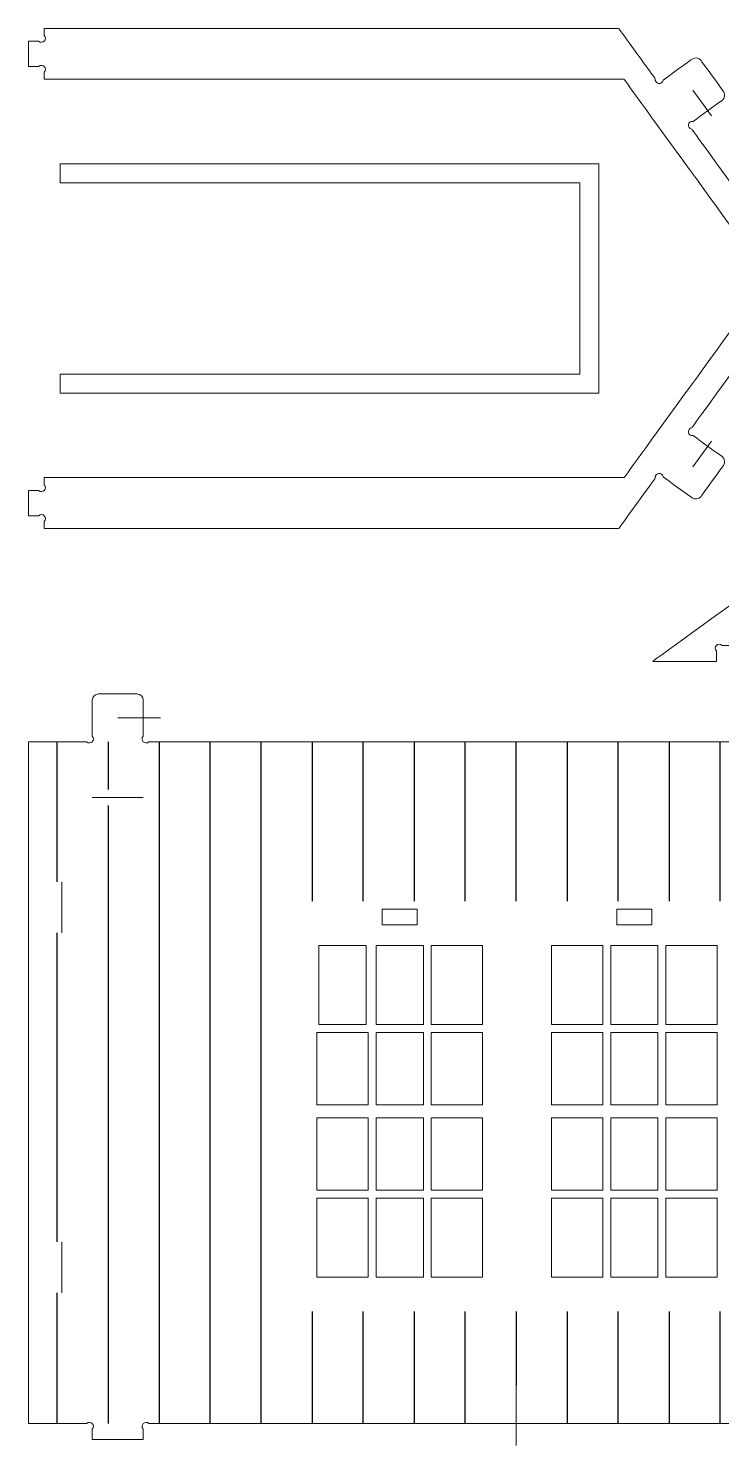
# Model space of a CAD drawing. Header units: millimetres. Extents: x -199 to 215, y -104 to 98.
# Drawn here: x -198.6 to -100.8, y -102.6 to 97.5 of the extents above; entities that cross this region are included whole.
import ezdxf

# ---------------------------------------------------------------- set-up
doc = ezdxf.new("R2010")
doc.units = ezdxf.units.MM
doc.header["$MEASUREMENT"] = 0
doc.layers.add('Capa 1', color=7, linetype='Continuous')

msp = doc.modelspace()

# ---------------------------------------------------------------- linework, layer by layer
at = {"layer": 'Capa 1', "color": 93, "lineweight": 18}
for points, knots in [([(-103.6668, 93.0005), (-103.9584, 93.4031), (-104.5213, 93.4927), (-104.9237, 93.2007), (-104.9237, 93.2007), (-104.9237, 93.2007), (-109.0136, 90.2342), (-109.0136, 90.2342), (-109.0136, 90.2342), (-109.1319, 89.4919), (-110.2454, 89.6691), (-110.1274, 90.4114), (-110.1274, 90.4114), (-110.1274, 90.4114), (-115.2985, 97.5412), (-115.2985, 97.5412), (-115.2985, 97.5412), (-115.2985, 97.5412), (-196.3708, 97.5413), (-196.3708, 97.5413), (-196.3708, 97.5413), (-196.3708, 97.5413), (-196.3708, 96.5388), (-196.3708, 96.5388), (-196.3708, 96.5388), (-195.8393, 96.007), (-196.6365, 95.2097), (-197.168, 95.7414), (-197.168, 95.7414), (-197.168, 95.7414), (-198.6208, 95.7414), (-198.6208, 95.7414), (-198.6208, 95.7414), (-198.6208, 95.7414), (-198.6208, 92.1414), (-198.6208, 92.1414), (-198.6208, 92.1414), (-198.6208, 92.1414), (-197.1681, 92.1414), (-197.1681, 92.1414), (-197.1681, 92.1414), (-196.6366, 92.6729), (-195.8394, 91.8755), (-196.3709, 91.344), (-196.3709, 91.344), (-196.3709, 91.344), (-196.3709, 90.3415), (-196.3709, 90.3415), (-196.3709, 90.3415), (-196.3709, 90.3415), (-114.5237, 90.3415), (-114.5237, 90.3415), (-114.5237, 90.3415), (-114.5237, 90.3415), (-94.1244, 62.2166), (-94.1244, 62.2166), (-94.1244, 62.2166), (-94.1244, 62.2166), (-114.5237, 34.0914), (-114.5237, 34.0914), (-114.5237, 34.0914), (-114.5237, 34.0914), (-196.3708, 34.0914), (-196.3708, 34.0914), (-196.3708, 34.0914), (-196.3708, 34.0914), (-196.3708, 33.0889), (-196.3708, 33.0889), (-196.3708, 33.0889), (-195.8393, 32.5569), (-196.6365, 31.7598), (-197.168, 32.2913), (-197.168, 32.2913), (-197.168, 32.2913), (-198.6208, 32.2913), (-198.6208, 32.2913), (-198.6208, 32.2913), (-198.6208, 32.2913), (-198.6208, 28.6915), (-198.6208, 28.6915), (-198.6208, 28.6915), (-198.6208, 28.6915), (-197.1681, 28.6915), (-197.1681, 28.6915), (-197.1681, 28.6915), (-196.6366, 29.2227), (-195.8394, 28.4256), (-196.3709, 27.8939), (-196.3709, 27.8939), (-196.3709, 27.8939), (-196.3709, 26.8914), (-196.3709, 26.8914), (-196.3709, 26.8914), (-196.3709, 26.8914), (-115.2985, 26.8914), (-115.2985, 26.8914), (-115.2985, 26.8914), (-115.2985, 26.8914), (-110.1274, 34.0209), (-110.1274, 34.0209), (-110.1274, 34.0209), (-110.2455, 34.7637), (-109.132, 34.9408), (-109.0136, 34.1987), (-109.0136, 34.1987), (-109.0136, 34.1987), (-104.9237, 31.232), (-104.9237, 31.232), (-104.9237, 31.232), (-104.5213, 30.9403), (-103.9584, 31.0297), (-103.6668, 31.432), (-103.6668, 31.432), (-103.6668, 31.432), (-100.4963, 35.8033), (-100.4963, 35.8033), (-100.4963, 35.8033), (-100.2043, 36.2059), (-100.2937, 36.7684), (-100.6964, 37.0603), (-100.6964, 37.0603), (-102.0597, 38.0491), (-103.4231, 39.038), (-104.7865, 40.0268), (-104.7865, 40.0268), (-105.5286, 39.9087), (-105.7062, 41.0221), (-104.9637, 41.1404), (-104.9637, 41.1404), (-104.9637, 41.1404), (-89.677, 62.2166), (-89.677, 62.2166), (-89.677, 62.2166), (-89.677, 62.2166), (-104.9637, 83.2923), (-104.9637, 83.2923), (-104.9637, 83.2923), (-105.7062, 83.4106), (-105.5285, 84.524), (-104.7865, 84.4057), (-104.7865, 84.4057), (-103.4232, 85.3946), (-102.0598, 86.3835), (-100.6964, 87.3724), (-100.6964, 87.3724), (-100.2937, 87.6641), (-100.2043, 88.2271), (-100.4963, 88.6294), (-100.4963, 88.6294), (-100.4963, 88.6294), (-103.6668, 93.0005), (-103.6668, 93.0005)], [0, 0, 0, 0, 0.02564103, 0.02564103, 0.02564103, 0.02564104, 0.05128205, 0.05128205, 0.05128205, 0.05128206, 0.07692308, 0.07692308, 0.07692308, 0.07692309, 0.1025641, 0.1025641, 0.1025641, 0.10256411, 0.12820513, 0.12820513, 0.12820513, 0.12820514, 0.15384615, 0.15384615, 0.15384615, 0.15384616, 0.17948718, 0.17948718, 0.17948718, 0.17948719, 0.20512821, 0.20512821, 0.20512821, 0.20512822, 0.23076923, 0.23076923, 0.23076923, 0.23076924, 0.25641026, 0.25641026, 0.25641026, 0.25641027, 0.28205128, 0.28205128, 0.28205128, 0.28205129, 0.30769231, 0.30769231, 0.30769231, 0.30769232, 0.33333333, 0.33333333, 0.33333333, 0.33333334, 0.35897436, 0.35897436, 0.35897436, 0.35897437, 0.38461538, 0.38461538, 0.38461538, 0.38461539, 0.41025641, 0.41025641, 0.41025641, 0.41025642, 0.43589744, 0.43589744, 0.43589744, 0.43589745, 0.46153846, 0.46153846, 0.46153846, 0.46153847, 0.48717949, 0.48717949, 0.48717949, 0.4871795, 0.51282051, 0.51282051, 0.51282051, 0.51282052, 0.53846154, 0.53846154, 0.53846154, 0.53846155, 0.56410256, 0.56410256, 0.56410256, 0.56410257, 0.58974359, 0.58974359, 0.58974359, 0.5897436, 0.61538462, 0.61538462, 0.61538462, 0.61538463, 0.64102564, 0.64102564, 0.64102564, 0.64102565, 0.66666667, 0.66666667, 0.66666667, 0.66666668, 0.69230769, 0.69230769, 0.69230769, 0.6923077, 0.71794872, 0.71794872, 0.71794872, 0.71794873, 0.74358974, 0.74358974, 0.74358974, 0.74358975, 0.76923077, 0.76923077, 0.76923077, 0.76923078, 0.79487179, 0.79487179, 0.79487179, 0.7948718, 0.82051282, 0.82051282, 0.82051282, 0.82051283, 0.84615385, 0.84615385, 0.84615385, 0.84615386, 0.87179487, 0.87179487, 0.87179487, 0.87179488, 0.8974359, 0.8974359, 0.8974359, 0.89743591, 0.92307692, 0.92307692, 0.92307692, 0.92307693, 0.94871795, 0.94871795, 0.94871795, 0.94871796, 1, 1, 1, 1]), ([(-194.1208, 48.7164), (-194.1208, 48.7164), (-120.7708, 48.7164), (-120.7708, 48.7164), (-120.7708, 48.7164), (-120.7708, 48.7164), (-120.7708, 75.7163), (-120.7708, 75.7163), (-120.7708, 75.7163), (-120.7708, 75.7163), (-194.1208, 75.7163), (-194.1208, 75.7163), (-194.1208, 75.7163), (-194.1208, 75.7163), (-194.1208, 78.4164), (-194.1208, 78.4164), (-194.1208, 78.4164), (-194.1208, 78.4164), (-118.0708, 78.4164), (-118.0708, 78.4164), (-118.0708, 78.4164), (-118.0708, 78.4164), (-118.0708, 46.0163), (-118.0708, 46.0163), (-118.0708, 46.0163), (-118.0708, 46.0163), (-194.1208, 46.0163), (-194.1208, 46.0163), (-194.1208, 46.0163), (-194.1208, 46.0163), (-194.1208, 48.7164), (-194.1208, 48.7164)], [0, 0, 0, 0, 0.11111111, 0.11111111, 0.11111111, 0.11111112, 0.22222222, 0.22222222, 0.22222222, 0.22222223, 0.33333333, 0.33333333, 0.33333333, 0.33333334, 0.44444444, 0.44444444, 0.44444444, 0.44444445, 0.55555556, 0.55555556, 0.55555556, 0.55555557, 0.66666667, 0.66666667, 0.66666667, 0.66666668, 0.77777778, 0.77777778, 0.77777778, 0.77777779, 1, 1, 1, 1]), ([(57.2742, 24.702), (57.6768, 24.41), (57.7664, 23.8474), (57.4747, 23.445), (57.4747, 23.445), (57.4747, 23.445), (54.508, 19.3548), (54.508, 19.3548), (54.508, 19.3548), (53.7654, 19.2367), (53.9429, 18.1232), (54.685, 18.2413), (54.685, 18.2413), (54.685, 18.2413), (68.6108, 8.141), (68.6108, 8.141), (68.6108, 8.141), (68.6108, 8.141), (57.3605, 8.141), (57.3605, 8.141), (57.3605, 8.141), (57.3605, 8.141), (57.3605, 9.5939), (57.3605, 9.5939), (57.3605, 9.5939), (57.8923, 10.1254), (57.0949, 10.9225), (56.5634, 10.3911), (56.5634, 10.3911), (56.5634, 10.3911), (50.958, 10.3911), (50.958, 10.3911), (50.958, 10.3911), (50.4262, 10.9225), (49.6291, 10.1254), (50.1606, 9.5939), (50.1606, 9.5939), (50.1606, 9.5939), (50.1606, 8.141), (50.1606, 8.141), (50.1606, 8.141), (50.1606, 8.141), (-94.2894, 8.141), (-94.2894, 8.141), (-94.2894, 8.141), (-94.2894, 8.141), (-94.2894, 9.5939), (-94.2894, 9.5939), (-94.2894, 9.5939), (-93.7579, 10.1254), (-94.555, 10.9225), (-95.0868, 10.3911), (-95.0868, 10.3911), (-95.0868, 10.3911), (-100.6921, 10.3911), (-100.6921, 10.3911), (-100.6921, 10.3911), (-101.2239, 10.9225), (-102.021, 10.1254), (-101.4892, 9.5939), (-101.4892, 9.5939), (-101.4892, 9.5939), (-101.4892, 8.141), (-101.4892, 8.141), (-101.4892, 8.141), (-101.4892, 8.141), (-110.4895, 8.141), (-110.4895, 8.141), (-110.4895, 8.141), (-110.4895, 8.141), (-96.564, 18.2413), (-96.564, 18.2413), (-96.564, 18.2413), (-95.8214, 18.1232), (-95.6444, 19.2367), (-96.3868, 19.3548), (-96.3868, 19.3548), (-96.3868, 19.3548), (-99.3533, 23.445), (-99.3533, 23.445), (-99.3533, 23.445), (-99.6453, 23.8474), (-99.5556, 24.4101), (-99.1533, 24.702), (-99.1533, 24.702), (-99.1533, 24.702), (-94.782, 27.8725), (-94.782, 27.8725), (-94.782, 27.8725), (-94.3794, 28.1643), (-93.8167, 28.0747), (-93.525, 27.6724), (-93.525, 27.6724), (-92.5362, 26.309), (-91.5473, 24.9456), (-90.5585, 23.5822), (-90.5585, 23.5822), (-90.6766, 22.8399), (-89.563, 22.6626), (-89.4449, 23.405), (-89.4449, 23.405), (-89.4449, 23.405), (-43.1092, 57.0122), (-43.1092, 57.0122), (-43.1092, 57.0122), (-42.3669, 56.8941), (-42.1896, 58.0077), (-42.932, 58.1258), (-42.932, 58.1258), (-42.932, 58.1258), (-45.8987, 62.216), (-45.8987, 62.216), (-45.8987, 62.216), (-46.1904, 62.6183), (-46.1005, 63.1812), (-45.6985, 63.473), (-45.6985, 63.473), (-45.6985, 63.473), (-41.3272, 66.6433), (-41.3272, 66.6433), (-41.3272, 66.6433), (-40.9249, 66.9353), (-40.3619, 66.8456), (-40.0702, 66.4433), (-40.0702, 66.4433), (-39.0814, 65.0799), (-38.0925, 63.7165), (-37.1037, 62.3531), (-37.1037, 62.3531), (-37.2218, 61.6108), (-36.1082, 61.4335), (-35.9903, 62.1759), (-35.9903, 62.1759), (-35.9903, 62.1759), (-20.9398, 73.092), (-20.9398, 73.092), (-20.9398, 73.092), (-20.9398, 73.092), (-5.889, 62.1759), (-5.889, 62.1759), (-5.889, 62.1759), (-5.7707, 61.4336), (-4.6573, 61.6108), (-4.7754, 62.3531), (-4.7754, 62.3531), (-3.7865, 63.7165), (-2.7976, 65.0799), (-1.8087, 66.4433), (-1.8087, 66.4433), (-1.517, 66.8456), (-0.9545, 66.9353), (-0.5519, 66.6433), (-0.5519, 66.6433), (-0.5519, 66.6433), (3.8194, 63.473), (3.8194, 63.473), (3.8194, 63.473), (4.2217, 63.1812), (4.3111, 62.6183), (4.0194, 62.216), (4.0194, 62.216), (4.0194, 62.216), (1.0527, 58.1258), (1.0527, 58.1258), (1.0527, 58.1258), (0.3106, 58.0077), (0.4876, 56.8941), (1.2305, 57.0122), (1.2305, 57.0122), (1.2305, 57.0122), (47.5659, 23.405), (47.5659, 23.405), (47.5659, 23.405), (47.684, 22.6627), (48.7976, 22.8399), (48.6793, 23.5822), (48.6793, 23.5822), (49.6682, 24.9456), (50.6571, 26.309), (51.646, 27.6724), (51.646, 27.6724), (51.9377, 28.0747), (52.5007, 28.1644), (52.903, 27.8725), (52.903, 27.8725), (52.903, 27.8725), (57.2742, 24.702), (57.2742, 24.702)], [0, 0, 0, 0, 0.02083333, 0.02083333, 0.02083333, 0.02083334, 0.04166667, 0.04166667, 0.04166667, 0.04166668, 0.0625, 0.0625, 0.0625, 0.06250001, 0.08333333, 0.08333333, 0.08333333, 0.08333334, 0.10416667, 0.10416667, 0.10416667, 0.10416668, 0.125, 0.125, 0.125, 0.12500001, 0.14583333, 0.14583333, 0.14583333, 0.14583334, 0.16666667, 0.16666667, 0.16666667, 0.16666668, 0.1875, 0.1875, 0.1875, 0.18750001, 0.20833333, 0.20833333, 0.20833333, 0.20833334, 0.22916667, 0.22916667, 0.22916667, 0.22916668, 0.25, 0.25, 0.25, 0.25000001, 0.27083333, 0.27083333, 0.27083333, 0.27083334, 0.29166667, 0.29166667, 0.29166667, 0.29166668, 0.3125, 0.3125, 0.3125, 0.31250001, 0.33333333, 0.33333333, 0.33333333, 0.33333334, 0.35416667, 0.35416667, 0.35416667, 0.35416668, 0.375, 0.375, 0.375, 0.37500001, 0.39583333, 0.39583333, 0.39583333, 0.39583334, 0.41666667, 0.41666667, 0.41666667, 0.41666668, 0.4375, 0.4375, 0.4375, 0.43750001, 0.45833333, 0.45833333, 0.45833333, 0.45833334, 0.47916667, 0.47916667, 0.47916667, 0.47916668, 0.5, 0.5, 0.5, 0.50000001, 0.52083333, 0.52083333, 0.52083333, 0.52083334, 0.54166667, 0.54166667, 0.54166667, 0.54166668, 0.5625, 0.5625, 0.5625, 0.56250001, 0.58333333, 0.58333333, 0.58333333, 0.58333334, 0.60416667, 0.60416667, 0.60416667, 0.60416668, 0.625, 0.625, 0.625, 0.62500001, 0.64583333, 0.64583333, 0.64583333, 0.64583334, 0.66666667, 0.66666667, 0.66666667, 0.66666668, 0.6875, 0.6875, 0.6875, 0.68750001, 0.70833333, 0.70833333, 0.70833333, 0.70833334, 0.72916667, 0.72916667, 0.72916667, 0.72916668, 0.75, 0.75, 0.75, 0.75000001, 0.77083333, 0.77083333, 0.77083333, 0.77083334, 0.79166667, 0.79166667, 0.79166667, 0.79166668, 0.8125, 0.8125, 0.8125, 0.81250001, 0.83333333, 0.83333333, 0.83333333, 0.83333334, 0.85416667, 0.85416667, 0.85416667, 0.85416668, 0.875, 0.875, 0.875, 0.87500001, 0.89583333, 0.89583333, 0.89583333, 0.89583334, 0.91666667, 0.91666667, 0.91666667, 0.91666668, 0.9375, 0.9375, 0.9375, 0.93750001, 0.95833333, 0.95833333, 0.95833333, 0.95833334, 1, 1, 1, 1]), ([(-77.8962, -99.5076), (-78.7467, -99.5076), (-147.0332, -99.5076), (-181.6018, -99.5076), (-181.6018, -99.5076), (-182.1336, -98.976), (-182.9307, -99.7733), (-182.3992, -100.3048), (-182.3992, -100.3048), (-182.3992, -100.3048), (-182.3992, -101.7575), (-182.3992, -101.7575), (-182.3992, -101.7575), (-182.3992, -101.7575), (-189.5992, -101.7576), (-189.5992, -101.7576), (-189.5992, -101.7576), (-189.5992, -101.7576), (-189.5992, -100.3049), (-189.5992, -100.3049), (-189.5992, -100.3049), (-189.0674, -99.7734), (-189.8648, -98.976), (-190.3966, -99.5077), (-190.3966, -99.5077), (-190.3966, -99.5077), (-198.5989, -99.5076), (-198.5989, -99.5076), (-198.5989, -99.5076), (-198.5989, -99.5076), (-198.5989, -3.2076), (-198.5989, -3.2076), (-198.5989, -3.2076), (-198.5989, -3.2076), (-190.3965, -3.2076), (-190.3965, -3.2076), (-190.3965, -3.2076), (-189.8647, -3.7391), (-189.0674, -2.9417), (-189.5991, -2.4102), (-189.5991, -2.4102), (-189.5991, -2.4102), (-189.5991, 2.6425), (-189.5991, 2.6425), (-189.5991, 2.6425), (-189.5991, 3.1396), (-189.196, 3.5427), (-188.6989, 3.5427), (-188.6989, 3.5427), (-188.6989, 3.5427), (-183.299, 3.5426), (-183.299, 3.5426), (-183.299, 3.5426), (-182.8021, 3.5426), (-182.399, 3.1395), (-182.399, 2.6424), (-182.399, 2.6424), (-182.399, 0.9582), (-182.399, -0.726), (-182.399, -2.4103), (-182.399, -2.4103), (-182.9305, -2.9418), (-182.1334, -3.7392), (-181.6016, -3.2077), (-181.6016, -3.2077), (-181.6016, -3.2077), (-77.8962, -3.2076), (-77.8962, -3.2076), (-77.8962, -3.2076), (-77.3647, -3.7391), (-76.5676, -2.9417), (-77.0991, -2.4102), (-77.0991, -2.4102), (-77.0991, -2.4102), (-77.0991, 2.6425), (-77.0991, 2.6425), (-77.0991, 2.6425), (-77.0991, 3.1396), (-76.696, 3.5427), (-76.1991, 3.5427), (-76.1991, 3.5427), (-76.1991, 3.5427), (-70.7989, 3.5426), (-70.7989, 3.5426), (-70.7989, 3.5426), (-70.302, 3.5426), (-69.8989, 3.1395), (-69.8989, 2.6424), (-69.8989, 2.6424), (-69.8989, 0.9582), (-69.8989, -0.726), (-69.8989, -2.4103), (-69.8989, -2.4103), (-70.4307, -2.9418), (-69.6333, -3.7392), (-69.1015, -3.2077), (-69.1015, -3.2077), (-69.1015, -3.2077), (-60.899, -3.2076), (-60.899, -3.2076), (-60.899, -3.2076), (-60.899, -3.2076), (-60.899, -80.9675), (-60.899, -80.9675), (-60.899, -80.9675), (-60.899, -80.9675), (-16.349, -80.9675), (-16.349, -80.9675), (-16.349, -80.9675), (-16.349, -80.9675), (-16.349, -3.2076), (-16.349, -3.2076), (-16.349, -3.2076), (-16.349, -3.2076), (-16.0213, -3.2076), (-16.0213, -3.2076), (-16.0213, -3.2076), (-15.4895, -3.7391), (-14.6924, -2.9417), (-15.2239, -2.4102), (-15.2239, -2.4102), (-15.2239, -2.4102), (-15.2239, 2.6425), (-15.2239, 2.6425), (-15.2239, 2.6425), (-15.2239, 3.1396), (-14.8208, 3.5427), (-14.3239, 3.5427), (-14.3239, 3.5427), (-14.3239, 3.5427), (-8.9241, 3.5426), (-8.9241, 3.5426), (-8.9241, 3.5426), (-8.427, 3.5426), (-8.0239, 3.1395), (-8.0239, 2.6424), (-8.0239, 2.6424), (-8.0239, 0.9582), (-8.0239, -0.726), (-8.0239, -2.4103), (-8.0239, -2.4103), (-8.5557, -2.9418), (-7.7583, -3.7392), (-7.2268, -3.2077), (-7.2268, -3.2077), (-7.2268, -3.2077), (-6.8989, -3.2076), (-6.8989, -3.2076), (-6.8989, -3.2076), (-6.8989, -3.2076), (-6.8989, -84.3513), (-6.8989, -84.3513), (-6.8989, -84.3513), (-6.8989, -84.3513), (-29.619, -89.7079), (-29.619, -89.7079), (-29.619, -89.7079), (-30.2585, -89.3126), (-30.8515, -90.2714), (-30.212, -90.6669), (-30.212, -90.6669), (-30.212, -90.6669), (-29.0526, -95.5848), (-29.0526, -95.5848), (-29.0526, -95.5848), (-28.9386, -96.0686), (-29.2381, -96.5532), (-29.7221, -96.6673), (-29.7221, -96.6673), (-29.7221, -96.6673), (-34.9779, -97.9065), (-34.9779, -97.9065), (-34.9779, -97.9065), (-35.4618, -98.0206), (-35.9466, -97.7208), (-36.0605, -97.237), (-36.0605, -97.237), (-36.447, -95.5977), (-36.8336, -93.9584), (-37.2201, -92.3191), (-37.2201, -92.3191), (-36.8245, -91.6799), (-37.7836, -91.0868), (-38.179, -91.7261), (-38.179, -91.7261), (-38.179, -91.7261), (-60.2846, -96.9379), (-60.2846, -96.9379), (-60.2846, -96.9379), (-60.8022, -96.5284), (-61.4163, -97.3043), (-60.899, -97.7138), (-60.899, -97.7138), (-60.899, -97.7138), (-60.899, -99.5074), (-60.899, -99.5074), (-60.899, -99.5074), (-60.899, -99.5074), (-69.1016, -99.5075), (-69.1016, -99.5075), (-69.1016, -99.5075), (-69.6334, -98.9759), (-70.4307, -99.7732), (-69.899, -100.3047), (-69.899, -100.3047), (-69.899, -100.3047), (-69.899, -101.7574), (-69.899, -101.7574), (-69.899, -101.7574), (-69.899, -101.7574), (-77.099, -101.7575), (-77.099, -101.7575), (-77.099, -101.7575), (-77.099, -101.7575), (-77.099, -100.3048), (-77.099, -100.3048), (-77.099, -100.3048), (-76.5676, -99.7733), (-77.3576, -99.036), (-77.8962, -99.5076)], [0, 0, 0, 0, 0.01785714, 0.01785714, 0.01785714, 0.01785715, 0.03571429, 0.03571429, 0.03571429, 0.0357143, 0.05357143, 0.05357143, 0.05357143, 0.05357144, 0.07142857, 0.07142857, 0.07142857, 0.07142858, 0.08928571, 0.08928571, 0.08928571, 0.08928572, 0.10714286, 0.10714286, 0.10714286, 0.10714287, 0.125, 0.125, 0.125, 0.12500001, 0.14285714, 0.14285714, 0.14285714, 0.14285715, 0.16071429, 0.16071429, 0.16071429, 0.1607143, 0.17857143, 0.17857143, 0.17857143, 0.17857144, 0.19642857, 0.19642857, 0.19642857, 0.19642858, 0.21428571, 0.21428571, 0.21428571, 0.21428572, 0.23214286, 0.23214286, 0.23214286, 0.23214287, 0.25, 0.25, 0.25, 0.25000001, 0.26785714, 0.26785714, 0.26785714, 0.26785715, 0.28571429, 0.28571429, 0.28571429, 0.2857143, 0.30357143, 0.30357143, 0.30357143, 0.30357144, 0.32142857, 0.32142857, 0.32142857, 0.32142858, 0.33928571, 0.33928571, 0.33928571, 0.33928572, 0.35714286, 0.35714286, 0.35714286, 0.35714287, 0.375, 0.375, 0.375, 0.37500001, 0.39285714, 0.39285714, 0.39285714, 0.39285715, 0.41071429, 0.41071429, 0.41071429, 0.4107143, 0.42857143, 0.42857143, 0.42857143, 0.42857144, 0.44642857, 0.44642857, 0.44642857, 0.44642858, 0.46428571, 0.46428571, 0.46428571, 0.46428572, 0.48214286, 0.48214286, 0.48214286, 0.48214287, 0.5, 0.5, 0.5, 0.50000001, 0.51785714, 0.51785714, 0.51785714, 0.51785715, 0.53571429, 0.53571429, 0.53571429, 0.5357143, 0.55357143, 0.55357143, 0.55357143, 0.55357144, 0.57142857, 0.57142857, 0.57142857, 0.57142858, 0.58928571, 0.58928571, 0.58928571, 0.58928572, 0.60714286, 0.60714286, 0.60714286, 0.60714287, 0.625, 0.625, 0.625, 0.62500001, 0.64285714, 0.64285714, 0.64285714, 0.64285715, 0.66071429, 0.66071429, 0.66071429, 0.6607143, 0.67857143, 0.67857143, 0.67857143, 0.67857144, 0.69642857, 0.69642857, 0.69642857, 0.69642858, 0.71428571, 0.71428571, 0.71428571, 0.71428572, 0.73214286, 0.73214286, 0.73214286, 0.73214287, 0.75, 0.75, 0.75, 0.75000001, 0.76785714, 0.76785714, 0.76785714, 0.76785715, 0.78571429, 0.78571429, 0.78571429, 0.7857143, 0.80357143, 0.80357143, 0.80357143, 0.80357144, 0.82142857, 0.82142857, 0.82142857, 0.82142858, 0.83928571, 0.83928571, 0.83928571, 0.83928572, 0.85714286, 0.85714286, 0.85714286, 0.85714287, 0.875, 0.875, 0.875, 0.87500001, 0.89285714, 0.89285714, 0.89285714, 0.89285715, 0.91071429, 0.91071429, 0.91071429, 0.9107143, 0.92857143, 0.92857143, 0.92857143, 0.92857144, 0.94642857, 0.94642857, 0.94642857, 0.94642858, 0.96428571, 0.96428571, 0.96428571, 0.96428572, 1, 1, 1, 1])]:
    msp.add_open_spline(points, degree=3, knots=knots, dxfattribs=at)
at = {"layer": 'Capa 1', "color": 133, "lineweight": 18}
for points in [[(-102.1711, 85.1908), (-102.1711, 85.1908), (-104.8134, 88.8333), (-104.8134, 88.8333)], [(-102.1711, 39.2417), (-102.1711, 39.2417), (-104.8134, 35.5991), (-104.8134, 35.5991)], [(-185.9991, 0.1675), (-185.9991, 0.1675), (-179.9893, 0.1675), (-179.9893, 0.1675)], [(-189.5992, -11.0825), (-189.5992, -11.0825), (-182.3991, -11.0825), (-182.3991, -11.0825)], [(-193.8741, -23.0075), (-193.8741, -23.0075), (-193.8741, -30.2076), (-193.8741, -30.2076)], [(-193.8741, -81.0574), (-193.8741, -81.0574), (-193.8741, -73.8576), (-193.8741, -73.8576)], [(-129.7491, -102.6235), (-129.7491, -102.6235), (-129.7491, -94.1075), (-129.7491, -94.1075)]]:
    msp.add_open_spline(points, degree=3, dxfattribs=at)
at = {"layer": 'Capa 1', "lineweight": 25}
for points in [[(-194.549, -23.0075), (-194.549, -23.0075), (-194.549, -3.2077), (-194.549, -3.2077)], [(-187.3489, -3.2076), (-187.3489, -3.2076), (-187.3489, -9.9576), (-187.3489, -9.9576)], [(-180.1491, -3.2076), (-180.1491, -3.2076), (-180.1491, -99.5075), (-180.1491, -99.5075)], [(-172.949, -99.5076), (-172.949, -99.5076), (-172.949, -3.2076), (-172.949, -3.2076)], [(-165.7492, -99.5076), (-165.7492, -99.5076), (-165.7492, -3.2076), (-165.7492, -3.2076)], [(-158.5491, -3.2076), (-158.5491, -3.2076), (-158.5491, -25.7075), (-158.5491, -25.7075)], [(-151.349, -25.7076), (-151.349, -25.7076), (-151.349, -3.2077), (-151.349, -3.2077)], [(-144.149, -3.2076), (-144.149, -3.2076), (-144.149, -25.7075), (-144.149, -25.7075)], [(-136.9489, -25.7076), (-136.9489, -25.7076), (-136.9489, -3.2077), (-136.9489, -3.2077)], [(-129.7491, -25.7076), (-129.7491, -25.7076), (-129.7491, -3.2077), (-129.7491, -3.2077)], [(-122.5493, -3.2076), (-122.5493, -3.2076), (-122.5493, -25.7075), (-122.5493, -25.7075)], [(-115.3492, -25.7076), (-115.3492, -25.7076), (-115.3492, -3.2077), (-115.3492, -3.2077)], [(-108.1491, -3.2076), (-108.1491, -3.2076), (-108.1491, -25.7075), (-108.1491, -25.7075)], [(-100.949, -25.7076), (-100.949, -25.7076), (-100.949, -3.2077), (-100.949, -3.2077)], [(-187.3489, -12.2076), (-187.3489, -12.2076), (-187.3489, -99.5076), (-187.3489, -99.5076)], [(-194.549, -73.8576), (-194.549, -73.8576), (-194.549, -30.2075), (-194.549, -30.2075)], [(-194.549, -99.5076), (-194.549, -99.5076), (-194.549, -81.0574), (-194.549, -81.0574)], [(-158.5491, -83.6676), (-158.5491, -83.6676), (-158.5491, -99.5076), (-158.5491, -99.5076)], [(-151.349, -99.5076), (-151.349, -99.5076), (-151.349, -83.6676), (-151.349, -83.6676)], [(-144.149, -83.6676), (-144.149, -83.6676), (-144.149, -99.5076), (-144.149, -99.5076)], [(-136.9489, -99.5076), (-136.9489, -99.5076), (-136.9489, -83.6676), (-136.9489, -83.6676)], [(-129.7491, -83.6676), (-129.7491, -83.6676), (-129.7491, -94.1075), (-129.7491, -94.1075)], [(-122.5493, -83.6676), (-122.5493, -83.6676), (-122.5493, -99.5076), (-122.5493, -99.5076)], [(-115.3492, -99.5076), (-115.3492, -99.5076), (-115.3492, -83.6676), (-115.3492, -83.6676)], [(-108.1491, -83.6676), (-108.1491, -83.6676), (-108.1491, -99.5076), (-108.1491, -99.5076)], [(-100.949, -99.5076), (-100.949, -99.5076), (-100.949, -83.6676), (-100.949, -83.6676)]]:
    msp.add_open_spline(points, degree=3, dxfattribs=at)
at = {"layer": 'Capa 1', "color": 133, "lineweight": 18}
for points in [[(-143.7248, -29.0825), (-143.7248, -29.0825), (-143.7248, -26.8326), (-143.7248, -26.8326), (-143.7248, -26.8326), (-143.7248, -26.8326), (-148.6748, -26.8326), (-148.6748, -26.8326), (-148.6748, -26.8326), (-148.6748, -26.8326), (-148.6748, -29.0825), (-148.6748, -29.0825), (-148.6748, -29.0825), (-148.6748, -29.0825), (-143.7248, -29.0825), (-143.7248, -29.0825)], [(-110.6048, -29.0825), (-110.6048, -29.0825), (-110.6048, -26.8326), (-110.6048, -26.8326), (-110.6048, -26.8326), (-110.6048, -26.8326), (-115.5548, -26.8326), (-115.5548, -26.8326), (-115.5548, -26.8326), (-115.5548, -26.8326), (-115.5548, -29.0825), (-115.5548, -29.0825), (-115.5548, -29.0825), (-115.5548, -29.0825), (-110.6048, -29.0825), (-110.6048, -29.0825)]]:
    msp.add_open_spline(points, degree=3, knots=[0, 0, 0, 0, 0.2, 0.2, 0.2, 0.20000001, 0.4, 0.4, 0.4, 0.40000001, 0.6, 0.6, 0.6, 0.60000001, 1, 1, 1, 1], dxfattribs=at)
at = {"layer": 'Capa 1', "color": 240, "lineweight": 18}
for points in [[(-150.9511, -43.1451), (-150.947, -43.1451), (-150.9436, -43.1417), (-150.9436, -43.1376), (-150.9436, -43.1376), (-150.9436, -43.1376), (-150.9436, -32.015), (-150.9436, -32.015), (-150.9436, -32.015), (-150.9436, -32.0109), (-150.947, -32.0075), (-150.9511, -32.0075), (-150.9511, -32.0075), (-150.9511, -32.0075), (-157.6112, -32.0076), (-157.6112, -32.0076), (-157.6112, -32.0076), (-157.6153, -32.0076), (-157.6187, -32.011), (-157.6187, -32.0151), (-157.6187, -32.0151), (-157.6187, -32.0151), (-157.6187, -43.1377), (-157.6187, -43.1377), (-157.6187, -43.1377), (-157.6187, -43.1418), (-157.6153, -43.1452), (-157.6112, -43.1452), (-157.6112, -43.1452), (-157.6112, -43.1452), (-150.9511, -43.1451), (-150.9511, -43.1451)], [(-142.8697, -43.1451), (-142.8656, -43.1451), (-142.8622, -43.1417), (-142.8622, -43.1376), (-142.8622, -43.1376), (-142.8622, -43.1376), (-142.8622, -32.015), (-142.8622, -32.015), (-142.8622, -32.015), (-142.8622, -32.0109), (-142.8656, -32.0075), (-142.8697, -32.0075), (-142.8697, -32.0075), (-142.8697, -32.0075), (-149.5298, -32.0076), (-149.5298, -32.0076), (-149.5298, -32.0076), (-149.5339, -32.0076), (-149.5373, -32.011), (-149.5373, -32.0151), (-149.5373, -32.0151), (-149.5373, -32.0151), (-149.5373, -43.1377), (-149.5373, -43.1377), (-149.5373, -43.1377), (-149.5373, -43.1418), (-149.5339, -43.1452), (-149.5298, -43.1452), (-149.5298, -43.1452), (-149.5298, -43.1452), (-142.8697, -43.1451), (-142.8697, -43.1451)], [(-134.5072, -43.1451), (-134.5031, -43.1451), (-134.4997, -43.1417), (-134.4997, -43.1376), (-134.4997, -43.1376), (-134.4997, -43.1376), (-134.4997, -32.015), (-134.4997, -32.015), (-134.4997, -32.015), (-134.4997, -32.0109), (-134.5031, -32.0075), (-134.5072, -32.0075), (-134.5072, -32.0075), (-134.5072, -32.0075), (-141.7297, -32.0076), (-141.7297, -32.0076), (-141.7297, -32.0076), (-141.7338, -32.0076), (-141.7372, -32.011), (-141.7372, -32.0151), (-141.7372, -32.0151), (-141.7372, -32.0151), (-141.7372, -43.1377), (-141.7372, -43.1377), (-141.7372, -43.1377), (-141.7372, -43.1418), (-141.7338, -43.1452), (-141.7297, -43.1452), (-141.7297, -43.1452), (-141.7297, -43.1452), (-134.5072, -43.1451), (-134.5072, -43.1451)], [(-124.7799, -43.1376), (-124.7799, -43.1417), (-124.7765, -43.1451), (-124.7724, -43.1451), (-124.7724, -43.1451), (-124.7724, -43.1451), (-117.5498, -43.1451), (-117.5498, -43.1451), (-117.5498, -43.1451), (-117.5457, -43.1451), (-117.5423, -43.1417), (-117.5423, -43.1376), (-117.5423, -43.1376), (-117.5423, -43.1376), (-117.5423, -32.015), (-117.5423, -32.015), (-117.5423, -32.015), (-117.5423, -32.0109), (-117.5457, -32.0075), (-117.5498, -32.0075), (-117.5498, -32.0075), (-117.5498, -32.0075), (-124.7723, -32.0076), (-124.7723, -32.0076), (-124.7723, -32.0076), (-124.7764, -32.0076), (-124.7798, -32.011), (-124.7798, -32.0151), (-124.7798, -32.0151), (-124.7798, -32.0151), (-124.7799, -43.1376), (-124.7799, -43.1376)], [(-116.4173, -43.1376), (-116.4173, -43.1417), (-116.4139, -43.1451), (-116.4098, -43.1451), (-116.4098, -43.1451), (-116.4098, -43.1451), (-109.7498, -43.1451), (-109.7498, -43.1451), (-109.7498, -43.1451), (-109.7457, -43.1451), (-109.7423, -43.1417), (-109.7423, -43.1376), (-109.7423, -43.1376), (-109.7423, -43.1376), (-109.7423, -32.015), (-109.7423, -32.015), (-109.7423, -32.015), (-109.7423, -32.0109), (-109.7457, -32.0075), (-109.7498, -32.0075), (-109.7498, -32.0075), (-109.7498, -32.0075), (-116.4098, -32.0076), (-116.4098, -32.0076), (-116.4098, -32.0076), (-116.4139, -32.0076), (-116.4173, -32.011), (-116.4173, -32.0151), (-116.4173, -32.0151), (-116.4173, -32.0151), (-116.4173, -43.1376), (-116.4173, -43.1376)], [(-101.3797, -32.0151), (-101.3797, -32.011), (-101.3831, -32.0076), (-101.3872, -32.0076), (-101.3872, -32.0076), (-101.3872, -32.0076), (-108.6101, -32.0076), (-108.6101, -32.0076), (-108.6101, -32.0076), (-108.6142, -32.0076), (-108.6176, -32.011), (-108.6176, -32.0151), (-108.6176, -32.0151), (-108.6176, -32.0151), (-108.6176, -43.1377), (-108.6176, -43.1377), (-108.6176, -43.1377), (-108.6176, -43.1418), (-108.6142, -43.1452), (-108.6101, -43.1452), (-108.6101, -43.1452), (-108.6101, -43.1452), (-101.3872, -43.1451), (-101.3872, -43.1451), (-101.3872, -43.1451), (-101.3831, -43.1451), (-101.3797, -43.1417), (-101.3797, -43.1376), (-101.3797, -43.1376), (-101.3797, -43.1376), (-101.3797, -32.0151), (-101.3797, -32.0151)], [(-157.8998, -54.5001), (-157.8998, -54.5042), (-157.8964, -54.5076), (-157.8923, -54.5076), (-157.8923, -54.5076), (-157.8923, -54.5076), (-150.67, -54.5076), (-150.67, -54.5076), (-150.67, -54.5076), (-150.6659, -54.5076), (-150.6625, -54.5042), (-150.6625, -54.5001), (-150.6625, -54.5001), (-150.6625, -54.5001), (-150.6625, -44.2776), (-150.6625, -44.2776), (-150.6625, -44.2776), (-150.6625, -44.2735), (-150.6659, -44.2701), (-150.67, -44.2701), (-150.67, -44.2701), (-150.67, -44.2701), (-157.8923, -44.2701), (-157.8923, -44.2701), (-157.8923, -44.2701), (-157.8964, -44.2701), (-157.8998, -44.2735), (-157.8998, -44.2776), (-157.8998, -44.2776), (-157.8998, -44.2776), (-157.8998, -54.5001), (-157.8998, -54.5001)], [(-142.8697, -54.5076), (-142.8656, -54.5076), (-142.8622, -54.5042), (-142.8622, -54.5001), (-142.8622, -54.5001), (-142.8622, -54.5001), (-142.8622, -44.2776), (-142.8622, -44.2776), (-142.8622, -44.2776), (-142.8622, -44.2735), (-142.8656, -44.2701), (-142.8697, -44.2701), (-142.8697, -44.2701), (-142.8697, -44.2701), (-149.5298, -44.2701), (-149.5298, -44.2701), (-149.5298, -44.2701), (-149.5339, -44.2701), (-149.5373, -44.2735), (-149.5373, -44.2776), (-149.5373, -44.2776), (-149.5373, -44.2776), (-149.5373, -54.5001), (-149.5373, -54.5001), (-149.5373, -54.5001), (-149.5373, -54.5042), (-149.5339, -54.5076), (-149.5298, -54.5076), (-149.5298, -54.5076), (-149.5298, -54.5076), (-142.8697, -54.5076), (-142.8697, -54.5076)], [(-134.5072, -54.5076), (-134.5031, -54.5076), (-134.4997, -54.5042), (-134.4997, -54.5001), (-134.4997, -54.5001), (-134.4997, -54.5001), (-134.4997, -44.2776), (-134.4997, -44.2776), (-134.4997, -44.2776), (-134.4997, -44.2735), (-134.5031, -44.2701), (-134.5072, -44.2701), (-134.5072, -44.2701), (-134.5072, -44.2701), (-141.7297, -44.2701), (-141.7297, -44.2701), (-141.7297, -44.2701), (-141.7338, -44.2701), (-141.7372, -44.2735), (-141.7372, -44.2776), (-141.7372, -44.2776), (-141.7372, -44.2776), (-141.7372, -54.5001), (-141.7372, -54.5001), (-141.7372, -54.5001), (-141.7372, -54.5042), (-141.7338, -54.5076), (-141.7297, -54.5076), (-141.7297, -54.5076), (-141.7297, -54.5076), (-134.5072, -54.5076), (-134.5072, -54.5076)], [(-124.7799, -54.5001), (-124.7799, -54.5042), (-124.7765, -54.5076), (-124.7724, -54.5076), (-124.7724, -54.5076), (-124.7724, -54.5076), (-117.5498, -54.5076), (-117.5498, -54.5076), (-117.5498, -54.5076), (-117.5457, -54.5076), (-117.5423, -54.5042), (-117.5423, -54.5001), (-117.5423, -54.5001), (-117.5423, -54.5001), (-117.5423, -44.2776), (-117.5423, -44.2776), (-117.5423, -44.2776), (-117.5423, -44.2735), (-117.5457, -44.2701), (-117.5498, -44.2701), (-117.5498, -44.2701), (-117.5498, -44.2701), (-124.7723, -44.2701), (-124.7723, -44.2701), (-124.7723, -44.2701), (-124.7764, -44.2701), (-124.7798, -44.2735), (-124.7798, -44.2776), (-124.7798, -44.2776), (-124.7798, -44.2776), (-124.7799, -54.5001), (-124.7799, -54.5001)], [(-116.4173, -54.5001), (-116.4173, -54.5042), (-116.4139, -54.5076), (-116.4098, -54.5076), (-116.4098, -54.5076), (-116.4098, -54.5076), (-109.7498, -54.5076), (-109.7498, -54.5076), (-109.7498, -54.5076), (-109.7457, -54.5076), (-109.7423, -54.5042), (-109.7423, -54.5001), (-109.7423, -54.5001), (-109.7423, -54.5001), (-109.7423, -44.2776), (-109.7423, -44.2776), (-109.7423, -44.2776), (-109.7423, -44.2735), (-109.7457, -44.2701), (-109.7498, -44.2701), (-109.7498, -44.2701), (-109.7498, -44.2701), (-116.4098, -44.2701), (-116.4098, -44.2701), (-116.4098, -44.2701), (-116.4139, -44.2701), (-116.4173, -44.2735), (-116.4173, -44.2776), (-116.4173, -44.2776), (-116.4173, -44.2776), (-116.4173, -54.5001), (-116.4173, -54.5001)], [(-101.3872, -54.5076), (-101.3831, -54.5076), (-101.3797, -54.5042), (-101.3797, -54.5001), (-101.3797, -54.5001), (-101.3797, -54.5001), (-101.3797, -44.2776), (-101.3797, -44.2776), (-101.3797, -44.2776), (-101.3797, -44.2735), (-101.3831, -44.2701), (-101.3872, -44.2701), (-101.3872, -44.2701), (-101.3872, -44.2701), (-108.6101, -44.2701), (-108.6101, -44.2701), (-108.6101, -44.2701), (-108.6142, -44.2701), (-108.6176, -44.2735), (-108.6176, -44.2776), (-108.6176, -44.2776), (-108.6176, -44.2776), (-108.6176, -54.5001), (-108.6176, -54.5001), (-108.6176, -54.5001), (-108.6176, -54.5042), (-108.6142, -54.5076), (-108.6101, -54.5076), (-108.6101, -54.5076), (-108.6101, -54.5076), (-101.3872, -54.5076), (-101.3872, -54.5076)], [(-157.8923, -56.3075), (-157.8964, -56.3075), (-157.8998, -56.3109), (-157.8998, -56.315), (-157.8998, -56.315), (-157.8998, -56.315), (-157.8998, -66.5376), (-157.8998, -66.5376), (-157.8998, -66.5376), (-157.8998, -66.5417), (-157.8964, -66.5451), (-157.8923, -66.5451), (-157.8923, -66.5451), (-157.8923, -66.5451), (-150.67, -66.5451), (-150.67, -66.5451), (-150.67, -66.5451), (-150.6659, -66.5451), (-150.6625, -66.5417), (-150.6625, -66.5376), (-150.6625, -66.5376), (-150.6625, -66.5376), (-150.6625, -56.315), (-150.6625, -56.315), (-150.6625, -56.315), (-150.6625, -56.3109), (-150.6659, -56.3075), (-150.67, -56.3075), (-150.67, -56.3075), (-150.67, -56.3075), (-157.8923, -56.3075), (-157.8923, -56.3075)], [(-149.5373, -66.5376), (-149.5373, -66.5417), (-149.5339, -66.5451), (-149.5298, -66.5451), (-149.5298, -66.5451), (-149.5298, -66.5451), (-142.8697, -66.5451), (-142.8697, -66.5451), (-142.8697, -66.5451), (-142.8656, -66.5451), (-142.8622, -66.5417), (-142.8622, -66.5376), (-142.8622, -66.5376), (-142.8622, -66.5376), (-142.8622, -56.315), (-142.8622, -56.315), (-142.8622, -56.315), (-142.8622, -56.3109), (-142.8656, -56.3075), (-142.8697, -56.3075), (-142.8697, -56.3075), (-142.8697, -56.3075), (-149.5297, -56.3075), (-149.5297, -56.3075), (-149.5297, -56.3075), (-149.5338, -56.3075), (-149.5372, -56.3109), (-149.5372, -56.315), (-149.5372, -56.315), (-149.5372, -56.315), (-149.5373, -66.5376), (-149.5373, -66.5376)], [(-141.7372, -66.5376), (-141.7372, -66.5417), (-141.7338, -66.5451), (-141.7297, -66.5451), (-141.7297, -66.5451), (-141.7297, -66.5451), (-134.5072, -66.5451), (-134.5072, -66.5451), (-134.5072, -66.5451), (-134.5031, -66.5451), (-134.4997, -66.5417), (-134.4997, -66.5376), (-134.4997, -66.5376), (-134.4997, -66.5376), (-134.4997, -56.315), (-134.4997, -56.315), (-134.4997, -56.315), (-134.4997, -56.3109), (-134.5031, -56.3075), (-134.5072, -56.3075), (-134.5072, -56.3075), (-134.5072, -56.3075), (-141.7297, -56.3075), (-141.7297, -56.3075), (-141.7297, -56.3075), (-141.7338, -56.3075), (-141.7372, -56.3109), (-141.7372, -56.315), (-141.7372, -56.315), (-141.7372, -56.315), (-141.7372, -66.5376), (-141.7372, -66.5376)], [(-117.5498, -66.5451), (-117.5457, -66.5451), (-117.5423, -66.5417), (-117.5423, -66.5376), (-117.5423, -66.5376), (-117.5423, -66.5376), (-117.5423, -56.315), (-117.5423, -56.315), (-117.5423, -56.315), (-117.5423, -56.3109), (-117.5457, -56.3075), (-117.5498, -56.3075), (-117.5498, -56.3075), (-117.5498, -56.3075), (-124.7724, -56.3075), (-124.7724, -56.3075), (-124.7724, -56.3075), (-124.7765, -56.3075), (-124.7799, -56.3109), (-124.7799, -56.315), (-124.7799, -56.315), (-124.7799, -56.315), (-124.7799, -66.5376), (-124.7799, -66.5376), (-124.7799, -66.5376), (-124.7799, -66.5417), (-124.7765, -66.5451), (-124.7724, -66.5451), (-124.7724, -66.5451), (-124.7724, -66.5451), (-117.5498, -66.5451), (-117.5498, -66.5451)], [(-109.7498, -66.5451), (-109.7457, -66.5451), (-109.7423, -66.5417), (-109.7423, -66.5376), (-109.7423, -66.5376), (-109.7423, -66.5376), (-109.7423, -56.315), (-109.7423, -56.315), (-109.7423, -56.315), (-109.7423, -56.3109), (-109.7457, -56.3075), (-109.7498, -56.3075), (-109.7498, -56.3075), (-109.7498, -56.3075), (-116.4098, -56.3075), (-116.4098, -56.3075), (-116.4098, -56.3075), (-116.4139, -56.3075), (-116.4173, -56.3109), (-116.4173, -56.315), (-116.4173, -56.315), (-116.4173, -56.315), (-116.4173, -66.5376), (-116.4173, -66.5376), (-116.4173, -66.5376), (-116.4173, -66.5417), (-116.4139, -66.5451), (-116.4098, -66.5451), (-116.4098, -66.5451), (-116.4098, -66.5451), (-109.7498, -66.5451), (-109.7498, -66.5451)], [(-101.3797, -56.315), (-101.3797, -56.3109), (-101.3831, -56.3075), (-101.3872, -56.3075), (-101.3872, -56.3075), (-101.3872, -56.3075), (-108.6101, -56.3075), (-108.6101, -56.3075), (-108.6101, -56.3075), (-108.6142, -56.3075), (-108.6176, -56.3109), (-108.6176, -56.315), (-108.6176, -56.315), (-108.6176, -56.315), (-108.6176, -66.5376), (-108.6176, -66.5376), (-108.6176, -66.5376), (-108.6176, -66.5417), (-108.6142, -66.5451), (-108.6101, -66.5451), (-108.6101, -66.5451), (-108.6101, -66.5451), (-101.3872, -66.5451), (-101.3872, -66.5451), (-101.3872, -66.5451), (-101.3831, -66.5451), (-101.3797, -66.5417), (-101.3797, -66.5376), (-101.3797, -66.5376), (-101.3797, -66.5376), (-101.3797, -56.315), (-101.3797, -56.315)], [(-157.8998, -78.8), (-157.8998, -78.8041), (-157.8964, -78.8075), (-157.8923, -78.8075), (-157.8923, -78.8075), (-157.8923, -78.8075), (-150.67, -78.8075), (-150.67, -78.8075), (-150.67, -78.8075), (-150.6659, -78.8075), (-150.6625, -78.8041), (-150.6625, -78.8), (-150.6625, -78.8), (-150.6625, -78.8), (-150.6625, -67.6776), (-150.6625, -67.6776), (-150.6625, -67.6776), (-150.6625, -67.6735), (-150.6659, -67.6701), (-150.67, -67.6701), (-150.67, -67.6701), (-150.67, -67.6701), (-157.8923, -67.6701), (-157.8923, -67.6701), (-157.8923, -67.6701), (-157.8964, -67.6701), (-157.8998, -67.6735), (-157.8998, -67.6776), (-157.8998, -67.6776), (-157.8998, -67.6776), (-157.8998, -78.8), (-157.8998, -78.8)], [(-142.8697, -78.8075), (-142.8656, -78.8075), (-142.8622, -78.8041), (-142.8622, -78.8), (-142.8622, -78.8), (-142.8622, -78.8), (-142.8622, -67.6776), (-142.8622, -67.6776), (-142.8622, -67.6776), (-142.8622, -67.6735), (-142.8656, -67.6701), (-142.8697, -67.6701), (-142.8697, -67.6701), (-142.8697, -67.6701), (-149.5298, -67.6701), (-149.5298, -67.6701), (-149.5298, -67.6701), (-149.5339, -67.6701), (-149.5373, -67.6735), (-149.5373, -67.6776), (-149.5373, -67.6776), (-149.5373, -67.6776), (-149.5373, -78.8), (-149.5373, -78.8), (-149.5373, -78.8), (-149.5373, -78.8041), (-149.5339, -78.8075), (-149.5298, -78.8075), (-149.5298, -78.8075), (-149.5298, -78.8075), (-142.8697, -78.8075), (-142.8697, -78.8075)], [(-134.4997, -67.6776), (-134.4997, -67.6735), (-134.5031, -67.6701), (-134.5072, -67.6701), (-134.5072, -67.6701), (-134.5072, -67.6701), (-141.7298, -67.6701), (-141.7298, -67.6701), (-141.7298, -67.6701), (-141.7339, -67.6701), (-141.7373, -67.6735), (-141.7373, -67.6776), (-141.7373, -67.6776), (-141.7373, -67.6776), (-141.7373, -78.8), (-141.7373, -78.8), (-141.7373, -78.8), (-141.7373, -78.8041), (-141.7339, -78.8075), (-141.7298, -78.8075), (-141.7298, -78.8075), (-141.7298, -78.8075), (-134.5072, -78.8075), (-134.5072, -78.8075), (-134.5072, -78.8075), (-134.5031, -78.8075), (-134.4997, -78.8041), (-134.4997, -78.8), (-134.4997, -78.8), (-134.4997, -78.8), (-134.4997, -67.6776), (-134.4997, -67.6776)], [(-124.7724, -67.6701), (-124.7765, -67.6701), (-124.7799, -67.6735), (-124.7799, -67.6776), (-124.7799, -67.6776), (-124.7799, -67.6776), (-124.7799, -78.8), (-124.7799, -78.8), (-124.7799, -78.8), (-124.7799, -78.8041), (-124.7765, -78.8075), (-124.7724, -78.8075), (-124.7724, -78.8075), (-124.7724, -78.8075), (-117.5498, -78.8075), (-117.5498, -78.8075), (-117.5498, -78.8075), (-117.5457, -78.8075), (-117.5423, -78.8041), (-117.5423, -78.8), (-117.5423, -78.8), (-117.5423, -78.8), (-117.5423, -67.6776), (-117.5423, -67.6776), (-117.5423, -67.6776), (-117.5423, -67.6735), (-117.5457, -67.6701), (-117.5498, -67.6701), (-117.5498, -67.6701), (-117.5498, -67.6701), (-124.7724, -67.6701), (-124.7724, -67.6701)], [(-116.4173, -78.8), (-116.4173, -78.8041), (-116.4139, -78.8075), (-116.4098, -78.8075), (-116.4098, -78.8075), (-116.4098, -78.8075), (-109.7498, -78.8075), (-109.7498, -78.8075), (-109.7498, -78.8075), (-109.7457, -78.8075), (-109.7423, -78.8041), (-109.7423, -78.8), (-109.7423, -78.8), (-109.7423, -78.8), (-109.7423, -67.6776), (-109.7423, -67.6776), (-109.7423, -67.6776), (-109.7423, -67.6735), (-109.7457, -67.6701), (-109.7498, -67.6701), (-109.7498, -67.6701), (-109.7498, -67.6701), (-116.4098, -67.6701), (-116.4098, -67.6701), (-116.4098, -67.6701), (-116.4139, -67.6701), (-116.4173, -67.6735), (-116.4173, -67.6776), (-116.4173, -67.6776), (-116.4173, -67.6776), (-116.4173, -78.8), (-116.4173, -78.8)], [(-101.3872, -78.8075), (-101.3831, -78.8075), (-101.3797, -78.8041), (-101.3797, -78.8), (-101.3797, -78.8), (-101.3797, -78.8), (-101.3797, -67.6776), (-101.3797, -67.6776), (-101.3797, -67.6776), (-101.3797, -67.6735), (-101.3831, -67.6701), (-101.3872, -67.6701), (-101.3872, -67.6701), (-101.3872, -67.6701), (-108.6101, -67.6701), (-108.6101, -67.6701), (-108.6101, -67.6701), (-108.6142, -67.6701), (-108.6176, -67.6735), (-108.6176, -67.6776), (-108.6176, -67.6776), (-108.6176, -67.6776), (-108.6176, -78.8), (-108.6176, -78.8), (-108.6176, -78.8), (-108.6176, -78.8041), (-108.6142, -78.8075), (-108.6101, -78.8075), (-108.6101, -78.8075), (-108.6101, -78.8075), (-101.3872, -78.8075), (-101.3872, -78.8075)]]:
    msp.add_open_spline(points, degree=3, knots=[0, 0, 0, 0, 0.11111111, 0.11111111, 0.11111111, 0.11111112, 0.22222222, 0.22222222, 0.22222222, 0.22222223, 0.33333333, 0.33333333, 0.33333333, 0.33333334, 0.44444444, 0.44444444, 0.44444444, 0.44444445, 0.55555556, 0.55555556, 0.55555556, 0.55555557, 0.66666667, 0.66666667, 0.66666667, 0.66666668, 0.77777778, 0.77777778, 0.77777778, 0.77777779, 1, 1, 1, 1], dxfattribs=at)

doc.saveas('drawing.dxf')
